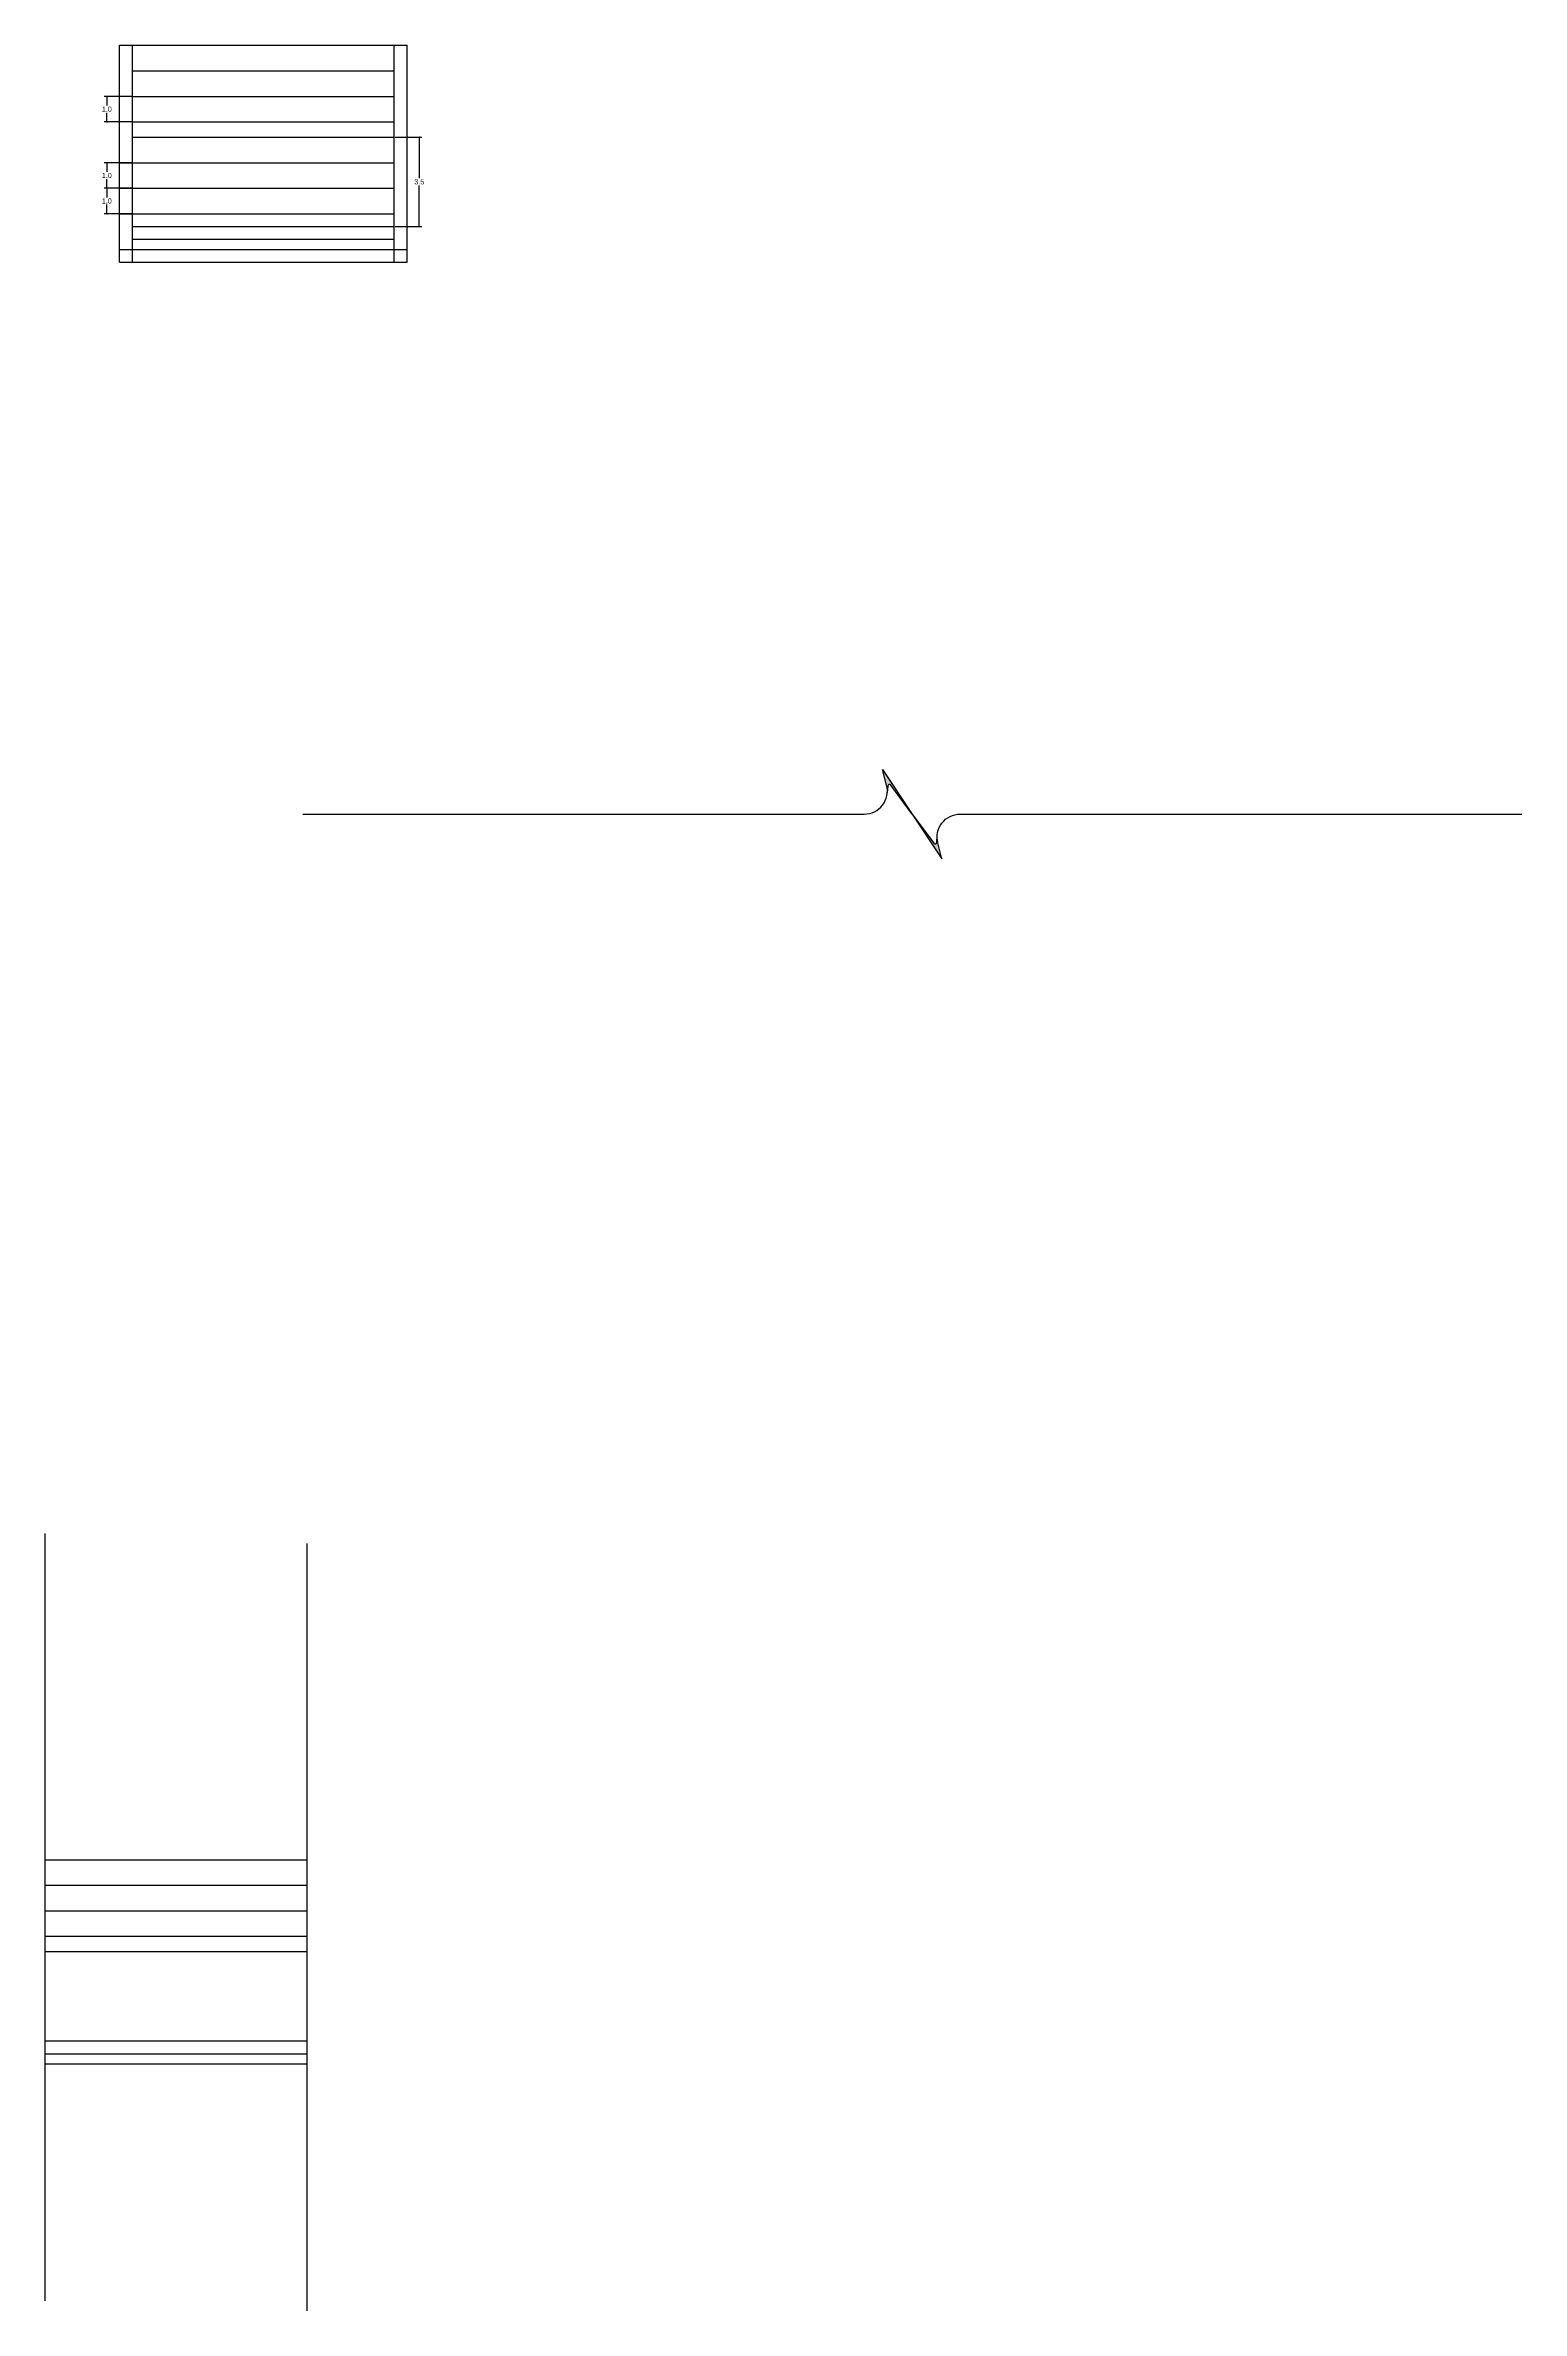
# Model space of a CAD drawing. Header units: metres. Extents: x 1491 to 3802, y 1670 to 4183.
# Drawn here: x 1625.8 to 1683.6, y 1795.5 to 1884.3 of the extents above; entities that cross this region are included whole.
import ezdxf

# ---------------------------------------------------------------- set-up
doc = ezdxf.new("R2010")
doc.units = ezdxf.units.M
doc.layers.add('04_TEXT_int_sec', color=7, linetype='Continuous')
doc.layers.add('22_BLOQUE_RECORTE', color=7, linetype='Continuous')
doc.styles.add('Annotative', font='Arial.ttf')
doc.dimstyles.new('Annotative_RDC', dxfattribs={"dimscale": 0.15, "dimtxt": 2, "dimasz": 0.6, "dimexe": 1, "dimexo": 0.3, "dimgap": 0.4, "dimtad": 1, "dimtih": 1, "dimtoh": 1, "dimdec": 1, "dimzin": 1, "dimdsep": 46, "dimtxsty": 'Annotative', "dimblk": 'DOT', "dimblk1": 'DOT', "dimblk2": 'DOT', "dimcen": 0.01, "dimclrd": 191, "dimclre": 191, "dimclrt": 7, "dimadec": 0, "dimazin": 0, "dimtfac": 1, "dimtdec": 1, "dimtmove": 2, "dimatfit": 3, "dimldrblk": 'DOT', "dimfxl": 1, "dimtolj": 1, "dimtzin": 0, "dimarcsym": 0})

# ---------------------------------------------------------------- blocks, each defined once
blk = doc.blocks.new('_DOT')
at = {"color": 0, "linetype": 'Continuous'}
blk.add_line((-0.5, 0), (-1, 0), dxfattribs=at)
at = {"color": 0, "linetype": 'Continuous', "const_width": 0.5}
blk.add_lwpolyline([(-0.25, 0, 1), (0.25, 0, 1)], format="xyb", close=True, dxfattribs=at)
blk = doc.blocks.new('*D21')
at = {"layer": '04_TEXT_int_sec', "color": 191, "lineweight": -2, "transparency": 16777216}
for p, q in [((1629.178, 1882.292), (1628.108, 1882.292)), ((1628.208, 1882.232), (1628.208, 1881.934)), ((1629.178, 1881.292), (1628.108, 1881.292)), ((1628.208, 1881.352), (1628.208, 1881.651))]:
    blk.add_line(p, q, dxfattribs=at)
at = {"layer": 'Defpoints', "color": 0, "transparency": 16777216}
for p in [(1629.208, 1882.292), (1628.208, 1881.292), (1629.208, 1881.292)]:
    blk.add_point(p, dxfattribs=at)
at = {"layer": '04_TEXT_int_sec', "color": 191, "lineweight": -2, "transparency": 16777216, "xscale": 0.06, "yscale": 0.06, "zscale": 0.06}
for p, rotation in [((1628.208, 1882.292), 90), ((1628.208, 1881.292), 270)]:
    blk.add_blockref('_DOT', p, dxfattribs=dict(at, rotation=rotation))
at = {"layer": '04_TEXT_int_sec', "color": 7, "transparency": 16777216, "insert": (1628.208, 1881.792), "char_height": 0.2, "attachment_point": 5, "style": 'Annotative'}
blk.add_mtext('\\A1;1.0', dxfattribs=at)
blk = doc.blocks.new('*D22')
at = {"layer": '04_TEXT_int_sec', "color": 191, "lineweight": -2, "transparency": 16777216}
for p, q in [((1639.502, 1880.692), (1640.552, 1880.692)), ((1640.452, 1880.632), (1640.452, 1879.084)), ((1640.452, 1877.252), (1640.452, 1878.801)), ((1639.502, 1877.192), (1640.552, 1877.192))]:
    blk.add_line(p, q, dxfattribs=at)
at = {"layer": 'Defpoints', "color": 0, "transparency": 16777216}
for p in [(1639.472, 1880.692), (1639.472, 1877.192), (1640.452, 1877.192)]:
    blk.add_point(p, dxfattribs=at)
at = {"layer": '04_TEXT_int_sec', "color": 191, "lineweight": -2, "transparency": 16777216, "xscale": 0.06, "yscale": 0.06, "zscale": 0.06}
for p, rotation in [((1640.452, 1880.692), 90), ((1640.452, 1877.192), 270)]:
    blk.add_blockref('_DOT', p, dxfattribs=dict(at, rotation=rotation))
at = {"layer": '04_TEXT_int_sec', "color": 7, "transparency": 16777216, "insert": (1640.452, 1878.942), "char_height": 0.2, "attachment_point": 5, "style": 'Annotative'}
blk.add_mtext('\\A1;3.5', dxfattribs=at)
blk = doc.blocks.new('*D23')
at = {"layer": '04_TEXT_int_sec', "color": 191, "lineweight": -2, "transparency": 16777216}
for p, q in [((1629.178, 1879.692), (1628.108, 1879.692)), ((1628.208, 1879.632), (1628.208, 1879.334)), ((1628.208, 1878.752), (1628.208, 1879.051)), ((1629.178, 1878.692), (1628.108, 1878.692))]:
    blk.add_line(p, q, dxfattribs=at)
at = {"layer": 'Defpoints', "color": 0, "transparency": 16777216}
for p in [(1629.208, 1879.692), (1628.208, 1878.692), (1629.208, 1878.692)]:
    blk.add_point(p, dxfattribs=at)
at = {"layer": '04_TEXT_int_sec', "color": 191, "lineweight": -2, "transparency": 16777216, "xscale": 0.06, "yscale": 0.06, "zscale": 0.06}
for p, rotation in [((1628.208, 1879.692), 90), ((1628.208, 1878.692), 270)]:
    blk.add_blockref('_DOT', p, dxfattribs=dict(at, rotation=rotation))
at = {"layer": '04_TEXT_int_sec', "color": 7, "transparency": 16777216, "insert": (1628.208, 1879.192), "char_height": 0.2, "attachment_point": 5, "style": 'Annotative'}
blk.add_mtext('\\A1;1.0', dxfattribs=at)
blk = doc.blocks.new('*D24')
at = {"layer": '04_TEXT_int_sec', "color": 191, "lineweight": -2, "transparency": 16777216}
for p, q in [((1629.178, 1878.692), (1628.108, 1878.692)), ((1628.208, 1878.632), (1628.208, 1878.334)), ((1629.178, 1877.692), (1628.108, 1877.692)), ((1628.208, 1877.752), (1628.208, 1878.051))]:
    blk.add_line(p, q, dxfattribs=at)
at = {"layer": 'Defpoints', "color": 0, "transparency": 16777216}
for p in [(1629.208, 1878.692), (1628.208, 1877.692), (1629.208, 1877.692)]:
    blk.add_point(p, dxfattribs=at)
at = {"layer": '04_TEXT_int_sec', "color": 191, "lineweight": -2, "transparency": 16777216, "xscale": 0.06, "yscale": 0.06, "zscale": 0.06}
for p, rotation in [((1628.208, 1878.692), 90), ((1628.208, 1877.692), 270)]:
    blk.add_blockref('_DOT', p, dxfattribs=dict(at, rotation=rotation))
at = {"layer": '04_TEXT_int_sec', "color": 7, "transparency": 16777216, "insert": (1628.208, 1878.192), "char_height": 0.2, "attachment_point": 5, "style": 'Annotative'}
blk.add_mtext('\\A1;1.0', dxfattribs=at)
blk = doc.blocks.new('*U52')
at = {"layer": '22_BLOQUE_RECORTE', "linetype": 'Continuous'}
h = blk.add_hatch(color=191, dxfattribs=at)
h.dxf.hatch_style = 1
h.paths.add_polyline_path([(-1.165, 1.75), (-1.004, 1.131, -0.078331), (-0.977, 0.851), (-0.962, 1.1, -0.700782), (-0.842, 1.136), (0, 0)])
h = blk.add_hatch(color=191, dxfattribs=at)
h.dxf.hatch_style = 1
h.paths.add_polyline_path([(1.004, -1.131, -0.078331), (0.977, -0.851), (0.962, -1.1, -0.700782), (0.842, -1.136), (0, 0), (1.165, -1.75)])
at = {"layer": '22_BLOQUE_RECORTE', "color": 191, "linetype": 'Continuous'}
for points in [[(-23.879, 0), (-1.879, 0, 0.490659), (-1.004, 1.131), (-1.165, 1.75), (1.165, -1.75), (1.004, -1.131, -0.490659), (1.879, 0), (23.879, 0)], [(0, 0), (-0.842, 1.136, 0.700782), (-0.962, 1.1), (-0.977, 0.851)], [(0, 0), (0.842, -1.136, 0.700782), (0.962, -1.1), (0.977, -0.851)]]:
    blk.add_lwpolyline(points, format="xyb", dxfattribs=at)

msp = doc.modelspace()

# ---------------------------------------------------------------- linework, layer by layer
for p, q in [((1628.708, 1884.292), (1639.972, 1884.292)), ((1628.708, 1875.792), (1628.708, 1884.292)), ((1629.208, 1875.792), (1629.208, 1884.292)), ((1639.472, 1875.792), (1639.472, 1884.292)), ((1639.972, 1875.792), (1639.972, 1884.292)), ((1629.208, 1883.292), (1639.472, 1883.292)), ((1629.208, 1882.292), (1639.472, 1882.292)), ((1629.208, 1881.292), (1639.472, 1881.292)), ((1629.208, 1880.692), (1639.472, 1880.692)), ((1628.708, 1879.692), (1639.472, 1879.692)), ((1628.708, 1878.692), (1639.472, 1878.692)), ((1628.708, 1877.692), (1639.472, 1877.692)), ((1629.208, 1877.192), (1639.472, 1877.192)), ((1629.208, 1876.692), (1639.472, 1876.692)), ((1629.208, 1876.292), (1639.472, 1876.292)), ((1625.797, 1795.916), (1625.797, 1825.981)), ((1636.061, 1795.534), (1636.061, 1825.599)), ((1625.797, 1813.202), (1636.061, 1813.202)), ((1625.797, 1812.202), (1636.061, 1812.202)), ((1625.797, 1811.202), (1636.061, 1811.202)), ((1625.797, 1810.202), (1636.061, 1810.202)), ((1625.797, 1809.602), (1636.061, 1809.602)), ((1625.797, 1806.102), (1636.061, 1806.102)), ((1625.797, 1805.602), (1636.061, 1805.602)), ((1625.797, 1805.202), (1636.061, 1805.202))]:
    msp.add_line(p, q)
at = {"layer": '04_TEXT_int_sec'}
for p, q in [((1628.708, 1876.292), (1639.972, 1876.292)), ((1628.708, 1875.792), (1639.972, 1875.792))]:
    msp.add_line(p, q, dxfattribs=at)

# ---------------------------------------------------------------- block references
at = {"layer": '22_BLOQUE_RECORTE'}
msp.add_blockref('*U52', (1659.767, 1854.171), dxfattribs=at)

# ---------------------------------------------------------------- dimensions: what is measured, and where the dimension line sits
at = {"layer": '04_TEXT_int_sec'}
for base, p1, p2, picture, middle in [((1628.208, 1881.292), (1629.208, 1882.292), (1629.208, 1881.292), '*D21', (1628.208, 1881.792)), ((1640.452, 1877.192), (1639.472, 1880.692), (1639.472, 1877.192), '*D22', (1640.452, 1878.942)), ((1628.208, 1878.692), (1629.208, 1879.692), (1629.208, 1878.692), '*D23', (1628.208, 1879.192)), ((1628.208, 1877.692), (1629.208, 1878.692), (1629.208, 1877.692), '*D24', (1628.208, 1878.192))]:
    dim = msp.add_linear_dim(base=base, p1=p1, p2=p2, angle=90, dimstyle='Annotative_RDC', dxfattribs=at)
    dim.commit()
    dim.dimension.update_dxf_attribs({"geometry": picture, "text_midpoint": middle})

doc.saveas('drawing.dxf')
